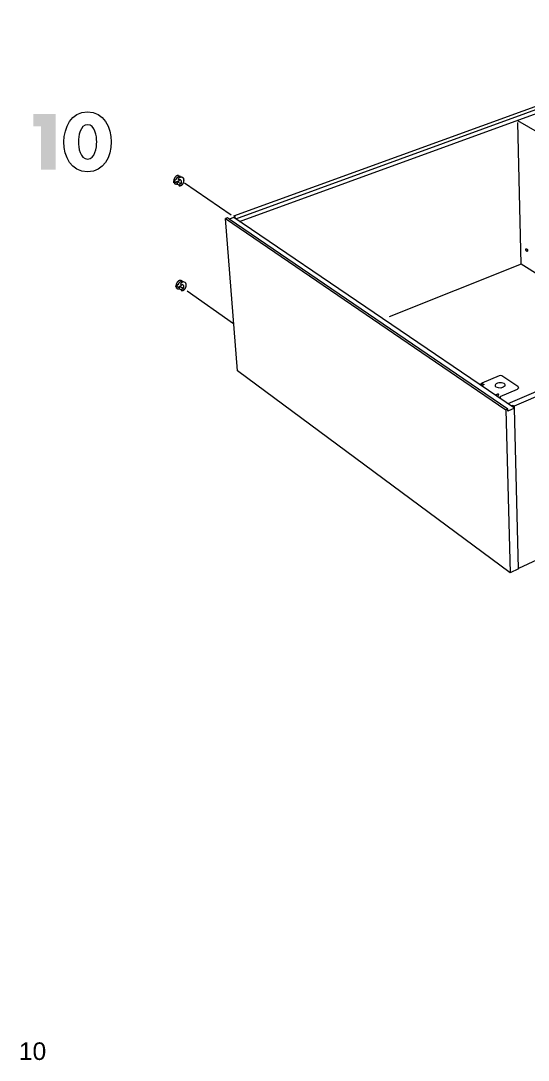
# Model space of a CAD drawing. Header units: metres. Extents: x -6.4 to 35.9, y -8.9 to 6.5.
# Drawn here: x 32.85 to 33.967, y 2.356 to 4.642 of the extents above; entities that cross this region are included whole.
import ezdxf

# ---------------------------------------------------------------- set-up
doc = ezdxf.new("R2010")
doc.units = ezdxf.units.M
doc.header["$MEASUREMENT"] = 0
doc.layers.add('PDF7_Geometry_Num_Penna__7_Num_Penna__7_Num_Penna__7_Num_Penna__7', color=7, linetype='Continuous', lineweight=18)
doc.layers.add('PDF7_Text_Num_Penna__7_Num_Penna__7_Num_Penna__7_Num_Penna__7', color=7, linetype='Continuous', lineweight=18)
doc.styles.add('GENERATED_STYLE_1', font='')
doc.styles.get('GENERATED_STYLE_1').set_extended_font_data('Arial')

msp = doc.modelspace()

# ---------------------------------------------------------------- hatches: boundary and pattern name
at = {"layer": 'PDF7_Geometry_Num_Penna__7_Num_Penna__7_Num_Penna__7_Num_Penna__7', "linetype": 'Continuous', "lineweight": 18}
msp.add_hatch(color=7, dxfattribs=at).paths.add_polyline_path([(32.8946, 4.4098), (32.8946, 4.3144), (32.9264, 4.3144), (32.9264, 4.4367), (32.8771, 4.4367), (32.8771, 4.4098)])

# ---------------------------------------------------------------- linework, layer by layer
at = {"layer": 'PDF7_Geometry_Num_Penna__7_Num_Penna__7_Num_Penna__7_Num_Penna__7', "color": 7, "linetype": 'Continuous', "lineweight": 18, "flags": 128}
for points in [[(33.3187, 4.2127), (34.5013, 4.642), (34.5043, 4.6404)], [(33.3232, 4.2065), (34.5049, 4.6365)], [(33.3314, 4.2007), (34.5145, 4.6311)], [(34.555, 4.0703), (33.9433, 4.4222)], [(33.9508, 4.1065), (33.9433, 4.4185)], [(35.1396, 4.3222), (33.9219, 3.7998)], [(35.1516, 4.3207), (35.1554, 4.3187), (33.9357, 3.7942)], [(33.2063, 4.2969), (33.2044, 4.2978)], [(33.1896, 4.2921), (33.1921, 4.2935)], [(33.1898, 4.2874), (33.1905, 4.287)], [(33.1911, 4.2871), (33.1936, 4.2884)], [(33.1925, 4.2942), (33.1925, 4.2952)], [(33.1936, 4.2881), (33.1937, 4.2831)], [(33.1938, 4.283), (33.1983, 4.2809)], [(33.1948, 4.2887), (33.1958, 4.2892)], [(33.1965, 4.2939), (33.1973, 4.2935)], [(33.1974, 4.2928), (33.1974, 4.292)], [(33.1975, 4.2918), (33.1983, 4.2914)], [(33.1977, 4.2861), (33.1987, 4.2857)], [(33.198, 4.2804), (33.198, 4.2796)], [(33.1981, 4.2795), (33.1984, 4.2793)], [(33.2005, 4.2821), (33.1982, 4.2808)], [(33.1985, 4.2915), (33.1997, 4.2921)], [(33.1989, 4.2911), (33.1987, 4.2915)], [(33.1987, 4.2857), (33.1997, 4.2852)], [(33.2027, 4.2901), (33.2028, 4.2844)], [(33.21, 4.2854), (33.3128, 4.2152)], [(33.3045, 4.2085), (33.3, 4.2069)], [(33.3, 4.2069), (33.9169, 3.7861)], [(33.3264, 3.8721), (33.3, 4.2069)], [(33.3086, 4.2058), (33.3045, 4.2085)], [(33.3186, 4.2094), (33.3086, 4.2058)], [(33.9361, 3.79), (33.3186, 4.2094)], [(33.3187, 4.2127), (33.3218, 4.2107)], [(33.322, 4.2071), (33.3217, 4.2107)], [(33.3221, 4.2071), (33.3218, 4.2107)], [(33.9217, 3.7882), (33.3086, 4.2058)], [(33.9508, 4.1065), (33.6603, 3.9909)], [(34.2308, 3.9313), (33.9508, 4.1065)], [(33.206, 4.0689), (33.2023, 4.0707)], [(33.194, 4.0532), (33.1949, 4.0528)], [(33.1946, 4.0616), (33.1971, 4.0629)], [(33.1949, 4.0568), (33.1956, 4.0565)], [(33.1961, 4.0565), (33.1987, 4.0579)], [(33.1975, 4.0637), (33.1975, 4.0646)], [(33.1986, 4.0576), (33.1987, 4.0525)], [(33.1988, 4.0524), (33.2033, 4.0503)], [(33.1999, 4.0582), (33.2008, 4.0587)], [(33.2015, 4.0634), (33.2024, 4.063)], [(33.2024, 4.0623), (33.2024, 4.0614)], [(33.2025, 4.0612), (33.2033, 4.0608)], [(33.2027, 4.0556), (33.2037, 4.0551)], [(33.203, 4.0499), (33.203, 4.0491)], [(33.2031, 4.0489), (33.2035, 4.0488)], [(33.2055, 4.0515), (33.2032, 4.0503)], [(33.2035, 4.061), (33.2047, 4.0615)], [(33.204, 4.0606), (33.2037, 4.061)], [(33.2077, 4.0595), (33.2078, 4.0539)], [(33.2114, 4.0664), (33.2094, 4.0673)], [(33.2163, 4.0483), (33.3177, 3.9761)], [(33.9267, 3.4282), (33.3264, 3.8721)], [(33.8628, 3.8426), (33.8629, 3.8431), (33.863, 3.8435), (33.8632, 3.844), (33.8635, 3.8444), (33.8638, 3.8448), (33.8642, 3.8451), (33.8646, 3.8452)], [(33.8628, 3.8426), (33.863, 3.8399), (33.863, 3.8398), (33.8629, 3.8397)], [(33.8634, 3.8394), (33.8673, 3.841)], [(33.8636, 3.8394), (33.863, 3.8399)], [(33.9009, 3.8206), (33.9007, 3.8208), (33.9003, 3.8208), (33.9, 3.8209), (33.8996, 3.8209), (33.8992, 3.8208), (33.8989, 3.8207), (33.8939, 3.8186)], [(33.9006, 3.8171), (33.9006, 3.8174), (33.9007, 3.8179), (33.9009, 3.8183), (33.9011, 3.8186)], [(33.9011, 3.8187), (33.9012, 3.8189), (33.9014, 3.8191), (33.9015, 3.8192), (33.9016, 3.8194), (33.9017, 3.8197), (33.9017, 3.8199), (33.9017, 3.82), (33.9016, 3.8201), (33.9015, 3.8202), (33.9014, 3.8203), (33.9009, 3.8206)], [(33.9051, 3.816), (33.943, 3.8321), (33.9435, 3.8324), (33.944, 3.8327), (33.9443, 3.833), (33.9445, 3.8334), (33.9447, 3.8337), (33.9448, 3.8341)], [(33.9438, 3.8374), (33.9442, 3.837), (33.9445, 3.8367), (33.9447, 3.8364), (33.9447, 3.836)], [(33.9447, 3.836), (33.9448, 3.8341)], [(33.9006, 3.8141), (33.9006, 3.8171)], [(33.9051, 3.8135), (33.9051, 3.8129), (33.905, 3.8124), (33.9048, 3.8119), (33.9045, 3.8114)], [(33.9051, 3.816), (33.9051, 3.8135)], [(33.932, 3.7965), (33.9357, 3.7942), (33.9358, 3.7909)], [(33.9321, 3.7936), (33.932, 3.7965)], [(33.9217, 3.7882), (33.9169, 3.7861)], [(33.9169, 3.7861), (33.9267, 3.4282)], [(33.9453, 3.4369), (33.9361, 3.79), (33.9218, 3.7838), (33.9217, 3.7882)], [(33.9455, 3.4381), (34.0073, 3.467)], [(33.9453, 3.4369), (33.9267, 3.4282)]]:
    msp.add_lwpolyline(points, dxfattribs=at)
for points in [[(33.1901, 4.2987, 0.014253), (33.1898, 4.2984, 0.001062), (33.1896, 4.2981)], [(33.191, 4.2996, 0.007054), (33.1907, 4.2993, 0.028569), (33.1904, 4.299)], [(33.1915, 4.3, 0.013159), (33.1918, 4.3003, 0.018291), (33.1921, 4.3005)], [(33.193, 4.2958, -0.033183), (33.1942, 4.2971), (33.1945, 4.2974), (33.1948, 4.2977), (33.1951, 4.298), (33.1954, 4.2982), (33.1958, 4.2985), (33.1961, 4.2987), (33.1964, 4.2989), (33.1967, 4.2991), (33.197, 4.2992), (33.1973, 4.2994), (33.1977, 4.2995), (33.198, 4.2996), (33.1983, 4.2997), (33.1986, 4.2997), (33.1989, 4.2998), (33.1992, 4.2998), (33.1995, 4.2998), (33.1998, 4.2998), (33.2001, 4.2997), (33.2004, 4.2996), (33.2006, 4.2996), (33.2009, 4.2995), (33.2011, 4.2994), (33.2014, 4.2992), (33.2016, 4.2991), (33.2018, 4.2989), (33.2021, 4.2987), (33.2023, 4.2985), (33.2024, 4.2982), (33.2025, 4.2982)], [(33.201, 4.2994), (33.1972, 4.3012, -0.005546), (33.1968, 4.3014)], [(33.1865, 4.2871, -0.008913), (33.1864, 4.2875, -0.031762), (33.1864, 4.288, -0.03452), (33.1863, 4.2885, 0.010346), (33.1863, 4.2889)], [(33.1871, 4.2937, 0.002952), (33.187, 4.2933, 0.006305), (33.1868, 4.2929)], [(33.1872, 4.2854, -0.024771), (33.1871, 4.2856, -0.012286), (33.1869, 4.2859, 0.034321), (33.1868, 4.2862)], [(33.1886, 4.2839, 0.012256), (33.189, 4.2837), (33.1899, 4.2833)], [(33.1901, 4.2873), (33.1897, 4.2871, -0.657477), (33.1887, 4.2877), (33.1887, 4.2905)], [(33.1965, 4.294), (33.1965, 4.294, -0.035211), (33.1976, 4.2955)], [(33.2023, 4.2796, -0.027371), (33.2027, 4.2798, 0.033943), (33.203, 4.28)], [(33.2074, 4.285, -0.004032), (33.2072, 4.2846, 0.026204), (33.207, 4.2843)], [(33.2084, 4.2874, 0.012081), (33.2085, 4.2878, 0.018337), (33.2086, 4.2882, -0.007068), (33.2087, 4.2886)], [(33.2085, 4.2945, -0.004404), (33.2086, 4.2942, 0.00781), (33.2087, 4.2939)], [(33.209, 4.2918, 0.010165), (33.209, 4.2922, 0.021219), (33.209, 4.2925, 0.017772), (33.2089, 4.2929)], [(33.196, 4.069, 0.014683), (33.1957, 4.0688, 0.028569), (33.1954, 4.0685)], [(33.1966, 4.0695, -0.004076), (33.1969, 4.0697, 0.018494), (33.1972, 4.0699)], [(33.1981, 4.0653, -0.031669), (33.1992, 4.0666), (33.1995, 4.0669), (33.1998, 4.0672), (33.2001, 4.0675), (33.2005, 4.0677), (33.2008, 4.0679), (33.2011, 4.0681), (33.2014, 4.0683), (33.2017, 4.0685), (33.202, 4.0687), (33.2024, 4.0688), (33.2027, 4.0689), (33.203, 4.069), (33.2033, 4.0691), (33.2036, 4.0692), (33.2039, 4.0692), (33.2042, 4.0692), (33.2045, 4.0692), (33.2048, 4.0692), (33.2051, 4.0692), (33.2054, 4.0691), (33.2057, 4.069), (33.2059, 4.0689), (33.2062, 4.0688), (33.2064, 4.0687), (33.2066, 4.0685), (33.2069, 4.0683), (33.2071, 4.0681), (33.2073, 4.0679), (33.2075, 4.0677), (33.2075, 4.0676)], [(33.1915, 4.0569, -0.035551), (33.1914, 4.0573, -0.02108), (33.1913, 4.0576, -0.022856), (33.1913, 4.058, 0.010346), (33.1913, 4.0584)], [(33.1918, 4.0623, 0.012081), (33.1917, 4.0619, 0.023119), (33.1916, 4.0615)], [(33.192, 4.0627, -0.006024), (33.1921, 4.0631, 0.005512), (33.1923, 4.0635)], [(33.1951, 4.0567), (33.1947, 4.0565, -0.657477), (33.1938, 4.0572), (33.1937, 4.06)], [(33.1951, 4.0682, 0.007478), (33.1949, 4.0679, 0.007523), (33.1946, 4.0676)], [(33.2015, 4.0635), (33.2015, 4.0635, -0.032283), (33.2027, 4.065)], [(33.2037, 4.0551), (33.2047, 4.0547, 0.089153), (33.2053, 4.0545, 0.052965), (33.2056, 4.0546)], [(33.2074, 4.0491, -0.016415), (33.2077, 4.0493, 0.033943), (33.208, 4.0494)], [(33.2118, 4.0534, 0.009757), (33.212, 4.0537, -0.021743), (33.2122, 4.0541, 0.004032), (33.2124, 4.0545)], [(33.2126, 4.0549, 0.01631), (33.2128, 4.0553, 0.028426), (33.213, 4.0557)], [(33.2134, 4.0569, 0.006508), (33.2135, 4.0573, 0.020871), (33.2136, 4.0577, -0.004638), (33.2137, 4.0581)], [(33.2138, 4.063, 0.023881), (33.2137, 4.0633, -0.00781), (33.2136, 4.0637, 0.004404), (33.2135, 4.064)], [(33.2141, 4.0612, 0.010165), (33.214, 4.0616, 0.022541), (33.214, 4.062, 0.020518), (33.214, 4.0623)], [(33.9438, 3.8374), (33.9087, 3.8609, 0.213416), (33.9025, 3.8612), (33.8646, 3.8452), (33.8682, 3.8428), (33.8686, 3.8425), (33.8688, 3.8424), (33.8689, 3.8422), (33.8689, 3.842), (33.8688, 3.8418), (33.8686, 3.8416), (33.8683, 3.8414), (33.8677, 3.8412), (33.8675, 3.8412), (33.8673, 3.8412), (33.8673, 3.8412), (33.8673, 3.8412)], [(33.9159, 3.8395, -0.367557), (33.896, 3.8364), (33.8954, 3.8369), (33.8949, 3.8373), (33.8945, 3.8378), (33.8942, 3.8383), (33.8939, 3.8389)]]:
    msp.add_lwpolyline(points, format="xyb", dxfattribs=at)
for points in [[(33.1936, 4.2884), (33.1936, 4.2883)], [(33.1974, 4.292), (33.1974, 4.2919)], [(33.9631, 4.1405), (33.9634, 4.1403), (33.9638, 4.14), (33.9641, 4.1396), (33.9643, 4.1391), (33.9646, 4.1387), (33.9648, 4.1381), (33.9649, 4.1376), (33.965, 4.1371), (33.9651, 4.1366), (33.965, 4.1362), (33.9649, 4.1358), (33.9648, 4.1354), (33.9647, 4.1352), (33.9644, 4.135), (33.9642, 4.1349), (33.9639, 4.1349), (33.9635, 4.1349), (33.9632, 4.1351), (33.9629, 4.1353), (33.9626, 4.1356), (33.9622, 4.136), (33.962, 4.1365), (33.9617, 4.137), (33.9615, 4.1375), (33.9614, 4.138), (33.9613, 4.1385), (33.9612, 4.139), (33.9613, 4.1394), (33.9613, 4.1398), (33.9615, 4.1402), (33.9616, 4.1405), (33.9619, 4.1407), (33.9621, 4.1407), (33.9624, 4.1408), (33.9628, 4.1407)], [(33.1986, 4.0578), (33.1986, 4.0577)], [(33.1989, 4.0579), (33.1989, 4.0579)], [(33.2024, 4.0614), (33.2024, 4.0614)], [(33.9011, 3.8186), (33.9011, 3.8187)]]:
    msp.add_lwpolyline(points, close=True, dxfattribs=at)
at = {"layer": 'PDF7_Geometry_Num_Penna__7_Num_Penna__7_Num_Penna__7_Num_Penna__7', "color": 7, "linetype": 'Continuous', "lineweight": 18}
for centre, radius, start, end in [((33.1954, 4.2956), 0.00582, 117.1239, 120.6492), ((33.1957, 4.2952), 0.00636, 111.7153, 114.6818), ((33.1954, 4.2963), 0.00526, 89.5199, 92.6419), ((33.1955, 4.2972), 0.00433, 82.5677, 86.2336), ((33.1961, 4.3), 0.0015, 71.992, 82.1932), ((33.1911, 4.2901), 0.00478, 170.5247, 175.2253), ((33.191, 4.2912), 0.00445, 163.8171, 169.1914), ((33.1924, 4.2925), 0.00542, 153.9083, 158.5927), ((33.1926, 4.2944), 0.00464, 144.6498, 149.9662), ((33.1898, 4.2785), 0.00466, 75.6777, 79.0171), ((33.1961, 4.3629), 0.0801, 266.5347, 266.7323), ((33.1919, 4.2857), 0.00268, 273.1967, 279.4837), ((33.193, 4.2821), 0.000965, 89.3516, 96.101), ((33.2001, 4.2897), 0.00438, 198.1714, 211.3789), ((33.1964, 4.2939), 0.000135, 14.3969, 32.0003), ((33.1963, 4.2922), 0.00283, 281.3203, 291.7313), ((33.1984, 4.2805), 0.000429, 167.0949, 179.4854), ((33.2014, 4.2896), 0.00286, 151.0404, 153.854), ((33.1977, 4.2742), 0.00509, 74.9391, 78.0695), ((33.2003, 4.287), 0.00191, 270.5368, 279.6675), ((33.2071, 4.2501), 0.0297, 101.5847, 102.1927), ((33.1987, 4.2872), 0.00843, 305.4422, 307.9635), ((33.2015, 4.2846), 0.00455, 310.2905, 315.3043), ((33.2113, 4.2776), 0.00737, 138.2129, 141.403), ((33.1894, 4.2947), 0.0204, 325.7089, 326.911), ((33.2157, 4.3102), 0.0162, 236.4395, 237.4191), ((33.1963, 4.291), 0.0126, 333.7463, 335.6983), ((33.1966, 4.2911), 0.0123, 338.522, 340.5334), ((33.2054, 4.2934), 0.00328, 24.311, 29.7143), ((33.1997, 4.2915), 0.00937, 357.2063, 359.5206), ((33.1978, 4.2912), 0.0112, 355.07, 357.0935), ((33.2004, 4.0658), 0.00513, 116.2604, 120.0968), ((33.2003, 4.066), 0.00493, 105.6477, 109.4034), ((33.2004, 4.0658), 0.00526, 89.5199, 92.6419), ((33.201, 4.0697), 0.00127, 73.7974, 86.9276), ((33.1961, 4.0595), 0.00476, 170.6377, 175.4936), ((33.1975, 4.062), 0.00542, 153.9083, 158.5927), ((33.187, 4.0505), 0.00674, 34.1486, 36.6855), ((33.1976, 4.0639), 0.00464, 144.6498, 149.9662), ((33.1967, 4.0567), 0.00432, 278.9851, 282.7859), ((33.1981, 4.0516), 0.000965, 89.3516, 96.101), ((33.1985, 4.0521), 0.0004, 67.6199, 82.893), ((33.2053, 4.0592), 0.00451, 198.3642, 211.1861), ((33.2006, 4.063), 0.0043, 294.626, 302.3383), ((33.2019, 4.0614), 0.00226, 321.9325, 331.1609), ((33.2064, 4.0591), 0.00286, 151.0404, 153.854), ((33.205, 4.0539), 0.00538, 288.9855, 292.559), ((33.2172, 4.0386), 0.0142, 125.954, 127.4517), ((33.2213, 4.043), 0.0138, 139.428, 141.1522), ((33.2207, 4.0797), 0.0162, 236.4395, 237.4191), ((33.2111, 4.0645), 0.0017, 42.6546, 52.052), ((33.2066, 4.0587), 0.00706, 337.7708, 341.2846), ((33.2094, 4.0624), 0.00439, 24.9934, 29.0319), ((33.2037, 4.0606), 0.0104, 354.9901, 357.1734), ((33.2044, 4.0609), 0.00966, 357.2407, 359.4862)]:
    msp.add_arc(centre, radius, start, end, dxfattribs=at)
msp.add_ellipse((33.9049, 3.8401), major_axis=(0.0112, 0.0003), ratio=0.531491, start_param=6.1227, end_param=9.580788, dxfattribs=at)
for points in [[(32.9449, 4.3755), (32.9449, 4.4073), (32.9604, 4.4415), (32.9968, 4.4415)], [(32.9968, 4.4415), (33.0331, 4.4415), (33.0487, 4.4073), (33.0487, 4.3755)], [(32.9968, 4.4135), (32.9804, 4.4135), (32.9765, 4.3875), (32.9765, 4.3757)], [(33.017, 4.3757), (33.017, 4.3875), (33.0132, 4.4135), (32.9968, 4.4135)], [(32.9968, 4.3095), (32.9603, 4.3095), (32.9449, 4.3437), (32.9449, 4.3755)], [(32.9765, 4.3757), (32.9765, 4.3639), (32.9804, 4.3376), (32.9968, 4.3376)], [(32.9968, 4.3376), (33.0132, 4.3376), (33.017, 4.3639), (33.017, 4.3757)], [(33.0487, 4.3755), (33.0487, 4.3437), (33.0333, 4.3095), (32.9968, 4.3095)], [(33.1893, 4.2978), (33.1895, 4.2978), (33.1889, 4.2975), (33.1891, 4.2975)], [(33.1896, 4.2981), (33.1897, 4.2981), (33.1892, 4.2978), (33.1893, 4.2978)], [(33.1904, 4.299), (33.1905, 4.299), (33.19, 4.2987), (33.1901, 4.2987)], [(33.1912, 4.2998), (33.1914, 4.2998), (33.1908, 4.2996), (33.191, 4.2996)], [(33.1915, 4.3), (33.1917, 4.3), (33.1911, 4.2998), (33.1912, 4.2998)], [(33.1924, 4.3006), (33.1926, 4.3006), (33.192, 4.3005), (33.1921, 4.3005)], [(33.1931, 4.301), (33.1932, 4.301), (33.1927, 4.3008), (33.1928, 4.3008)], [(33.1937, 4.3012), (33.1938, 4.3012), (33.1933, 4.3011), (33.1934, 4.3011)], [(33.194, 4.3013), (33.1941, 4.3013), (33.1936, 4.3012), (33.1937, 4.3012)], [(33.1943, 4.3014), (33.1944, 4.3014), (33.1939, 4.3013), (33.194, 4.3013)], [(33.1946, 4.3015), (33.1947, 4.3015), (33.1942, 4.3014), (33.1943, 4.3014)], [(33.1949, 4.3015), (33.195, 4.3015), (33.1945, 4.3015), (33.1946, 4.3015)], [(33.1952, 4.3016), (33.1953, 4.3016), (33.1948, 4.3015), (33.1949, 4.3015)], [(33.1958, 4.3016), (33.1959, 4.3016), (33.1954, 4.3016), (33.1955, 4.3016)], [(33.1963, 4.3015), (33.1964, 4.3015), (33.1959, 4.3015), (33.196, 4.3015)], [(33.1968, 4.3014), (33.1969, 4.3014), (33.1965, 4.3014), (33.1966, 4.3014)], [(33.1972, 4.3012), (33.1973, 4.3012), (33.197, 4.3013), (33.1971, 4.3013)], [(33.2044, 4.2978), (33.2021, 4.2986), (33.199, 4.2976), (33.1976, 4.2955)], [(33.1863, 4.2901), (33.1864, 4.2901), (33.1861, 4.2897), (33.1863, 4.2897)], [(33.1863, 4.2897), (33.1864, 4.2897), (33.1861, 4.2893), (33.1863, 4.2893)], [(33.1864, 4.2913), (33.1866, 4.2913), (33.1862, 4.2909), (33.1864, 4.2909)], [(33.1863, 4.2905), (33.1865, 4.2905), (33.1862, 4.2901), (33.1863, 4.2901)], [(33.1863, 4.2893), (33.1864, 4.2893), (33.1862, 4.2889), (33.1863, 4.2889)], [(33.1865, 4.2917), (33.1866, 4.2917), (33.1863, 4.2913), (33.1864, 4.2913)], [(33.1866, 4.2921), (33.1867, 4.2921), (33.1864, 4.2917), (33.1865, 4.2917)], [(33.1865, 4.2871), (33.1866, 4.2871), (33.1865, 4.2868), (33.1866, 4.2868)], [(33.1868, 4.2929), (33.187, 4.2929), (33.1866, 4.2925), (33.1867, 4.2925)], [(33.1866, 4.2868), (33.1867, 4.2868), (33.1866, 4.2865), (33.1867, 4.2865)], [(33.1867, 4.2865), (33.1868, 4.2865), (33.1867, 4.2862), (33.1868, 4.2862)], [(33.1872, 4.2941), (33.1874, 4.2941), (33.1869, 4.2937), (33.1871, 4.2937)], [(33.1874, 4.2945), (33.1875, 4.2945), (33.1871, 4.2941), (33.1872, 4.2941)], [(33.1872, 4.2854), (33.1874, 4.2854), (33.1873, 4.2851), (33.1874, 4.2851)], [(33.1878, 4.2953), (33.1879, 4.2953), (33.1874, 4.2949), (33.1876, 4.2949)], [(33.1874, 4.2851), (33.1875, 4.2851), (33.1875, 4.2849), (33.1876, 4.2849)], [(33.1879, 4.2956), (33.1881, 4.2956), (33.1876, 4.2953), (33.1878, 4.2953)], [(33.1876, 4.2849), (33.1877, 4.2849), (33.1877, 4.2846), (33.1878, 4.2846)], [(33.1882, 4.296), (33.1883, 4.296), (33.1878, 4.2956), (33.1879, 4.2956)], [(33.1878, 4.2846), (33.1879, 4.2846), (33.1879, 4.2845), (33.188, 4.2845)], [(33.1884, 4.2964), (33.1885, 4.2964), (33.188, 4.296), (33.1882, 4.296)], [(33.188, 4.2845), (33.1881, 4.2845), (33.1881, 4.2843), (33.1882, 4.2843)], [(33.1886, 4.2968), (33.1887, 4.2968), (33.1882, 4.2964), (33.1884, 4.2964)], [(33.1882, 4.2843), (33.1883, 4.2843), (33.1883, 4.2841), (33.1884, 4.2841)], [(33.1884, 4.2841), (33.1885, 4.2841), (33.1885, 4.2839), (33.1886, 4.2839)], [(33.1896, 4.2921), (33.189, 4.2918), (33.1886, 4.2911), (33.1887, 4.2905)], [(33.1891, 4.2975), (33.1892, 4.2975), (33.1887, 4.2971), (33.1888, 4.2971)], [(33.1889, 4.2838), (33.1889, 4.2838), (33.189, 4.2837), (33.189, 4.2837)], [(33.1895, 4.2835), (33.1897, 4.2835), (33.1901, 4.2831), (33.1904, 4.2831)], [(33.1904, 4.2831), (33.1904, 4.2831), (33.1904, 4.2831), (33.1904, 4.2831)], [(33.1904, 4.2831), (33.1905, 4.2831), (33.1906, 4.283), (33.1907, 4.283)], [(33.1905, 4.287), (33.1907, 4.287), (33.1909, 4.2871), (33.1911, 4.2871)], [(33.1909, 4.283), (33.191, 4.283), (33.1911, 4.283), (33.1912, 4.283)], [(33.1915, 4.2829), (33.1916, 4.2829), (33.1917, 4.283), (33.1918, 4.283)], [(33.1918, 4.283), (33.1919, 4.283), (33.192, 4.283), (33.1921, 4.283)], [(33.1921, 4.2935), (33.1924, 4.2935), (33.1922, 4.2942), (33.1925, 4.2942)], [(33.1924, 4.283), (33.1925, 4.283), (33.1926, 4.2831), (33.1926, 4.2831)], [(33.1926, 4.2831), (33.1927, 4.2831), (33.1927, 4.2831), (33.1927, 4.2831)], [(33.1927, 4.2831), (33.1928, 4.2831), (33.1927, 4.2832), (33.1928, 4.2832)], [(33.1927, 4.2831), (33.1927, 4.2831), (33.1927, 4.2831), (33.1928, 4.2831)], [(33.1928, 4.2831), (33.1928, 4.2831), (33.1928, 4.2831), (33.1928, 4.2831)], [(33.1928, 4.2831), (33.1929, 4.2831), (33.1929, 4.2831), (33.1929, 4.2831)], [(33.193, 4.2831), (33.1931, 4.2831), (33.1931, 4.2831), (33.1932, 4.2831)], [(33.1931, 4.2955), (33.1931, 4.2955), (33.1931, 4.2956), (33.1931, 4.2956)], [(33.1932, 4.2831), (33.1932, 4.2831), (33.1932, 4.2831), (33.1933, 4.2831)], [(33.1933, 4.2831), (33.1933, 4.2831), (33.1934, 4.2831), (33.1934, 4.2831)], [(33.1934, 4.2831), (33.1934, 4.2831), (33.1935, 4.2831), (33.1935, 4.2831)], [(33.1935, 4.2831), (33.1936, 4.2831), (33.1936, 4.283), (33.1936, 4.283)], [(33.1936, 4.2884), (33.1937, 4.2884), (33.1937, 4.2884), (33.1937, 4.2884)], [(33.1936, 4.283), (33.1936, 4.283), (33.1937, 4.283), (33.1937, 4.283)], [(33.1937, 4.2884), (33.1937, 4.2884), (33.1937, 4.2885), (33.1938, 4.2885)], [(33.1937, 4.2831), (33.1937, 4.2831), (33.1937, 4.283), (33.1938, 4.283)], [(33.1937, 4.283), (33.1937, 4.283), (33.1938, 4.283), (33.1938, 4.283)], [(33.1938, 4.2885), (33.1938, 4.2885), (33.1938, 4.2885), (33.1938, 4.2885)], [(33.1939, 4.2885), (33.1939, 4.2885), (33.1939, 4.2885), (33.1939, 4.2885)], [(33.1939, 4.2885), (33.1939, 4.2885), (33.1939, 4.2885), (33.1939, 4.2885)], [(33.196, 4.2883), (33.1963, 4.2883), (33.1955, 4.2893), (33.1958, 4.2893)], [(33.1958, 4.2893), (33.1958, 4.2893), (33.1959, 4.2893), (33.1959, 4.2893)], [(33.1959, 4.2893), (33.1959, 4.2893), (33.1959, 4.2893), (33.196, 4.2893)], [(33.196, 4.2893), (33.1961, 4.2893), (33.1961, 4.2894), (33.1961, 4.2894)], [(33.196, 4.2893), (33.196, 4.2893), (33.196, 4.2893), (33.196, 4.2893)], [(33.197, 4.2866), (33.1973, 4.2866), (33.196, 4.2874), (33.1964, 4.2874)], [(33.1961, 4.2894), (33.1962, 4.2894), (33.1962, 4.2894), (33.1962, 4.2894)], [(33.1962, 4.2894), (33.1963, 4.2894), (33.1964, 4.2894), (33.1965, 4.2894)], [(33.1965, 4.2941), (33.1965, 4.2941), (33.1965, 4.2942), (33.1965, 4.2942)], [(33.1965, 4.294), (33.1965, 4.294), (33.1965, 4.2941), (33.1965, 4.2941)], [(33.1965, 4.2941), (33.1965, 4.2941), (33.1965, 4.2941), (33.1965, 4.2941)], [(33.1965, 4.2939), (33.1965, 4.2939), (33.1965, 4.294), (33.1965, 4.294)], [(33.1965, 4.2939), (33.1965, 4.2939), (33.1965, 4.2939), (33.1965, 4.2939)], [(33.1965, 4.2894), (33.1966, 4.2894), (33.1966, 4.2894), (33.1967, 4.2894)], [(33.1967, 4.2894), (33.1968, 4.2894), (33.1968, 4.2895), (33.1969, 4.2895)], [(33.1977, 4.2861), (33.198, 4.2861), (33.1967, 4.2866), (33.197, 4.2866)], [(33.1973, 4.2935), (33.1973, 4.2935), (33.1973, 4.2935), (33.1973, 4.2935)], [(33.1973, 4.2935), (33.1974, 4.2935), (33.1973, 4.2934), (33.1973, 4.2934)], [(33.1973, 4.2934), (33.1974, 4.2934), (33.1973, 4.2934), (33.1973, 4.2934)], [(33.1973, 4.2934), (33.1974, 4.2934), (33.1973, 4.2933), (33.1973, 4.2933)], [(33.1973, 4.2933), (33.1973, 4.2933), (33.1973, 4.2932), (33.1973, 4.2932)], [(33.1973, 4.2932), (33.1973, 4.2932), (33.1973, 4.2932), (33.1973, 4.2932)], [(33.1973, 4.2932), (33.1973, 4.2932), (33.1973, 4.2932), (33.1973, 4.2932)], [(33.1973, 4.2932), (33.1973, 4.2932), (33.1973, 4.2931), (33.1973, 4.2931)], [(33.1973, 4.2931), (33.1973, 4.2931), (33.1973, 4.2931), (33.1973, 4.2931)], [(33.1973, 4.293), (33.1974, 4.293), (33.1973, 4.293), (33.1974, 4.293)], [(33.1974, 4.293), (33.1974, 4.293), (33.1973, 4.2929), (33.1974, 4.2929)], [(33.1974, 4.2929), (33.1974, 4.2929), (33.1974, 4.2928), (33.1974, 4.2928)], [(33.1974, 4.2919), (33.1974, 4.2919), (33.1974, 4.2919), (33.1974, 4.2919)], [(33.1974, 4.2919), (33.1974, 4.2919), (33.1974, 4.2918), (33.1974, 4.2918)], [(33.1974, 4.2918), (33.1975, 4.2918), (33.1975, 4.2918), (33.1975, 4.2918)], [(33.1974, 4.2896), (33.1976, 4.2896), (33.1977, 4.2899), (33.1979, 4.2899)], [(33.1975, 4.2918), (33.1975, 4.2918), (33.1975, 4.2917), (33.1975, 4.2917)], [(33.1979, 4.2899), (33.1981, 4.2899), (33.1982, 4.2903), (33.1984, 4.2903)], [(33.198, 4.2806), (33.198, 4.2806), (33.1979, 4.2806), (33.198, 4.2806)], [(33.198, 4.2805), (33.198, 4.2805), (33.1979, 4.2804), (33.198, 4.2804)], [(33.1981, 4.2808), (33.1981, 4.2808), (33.198, 4.2807), (33.198, 4.2807)], [(33.198, 4.2807), (33.1981, 4.2807), (33.198, 4.2806), (33.198, 4.2806)], [(33.198, 4.2796), (33.198, 4.2796), (33.198, 4.2795), (33.1981, 4.2795)], [(33.198, 4.2796), (33.198, 4.2796), (33.198, 4.2796), (33.198, 4.2796)], [(33.198, 4.2796), (33.1981, 4.2796), (33.1981, 4.2795), (33.1981, 4.2795)], [(33.1982, 4.2808), (33.1982, 4.2808), (33.1981, 4.2808), (33.1981, 4.2808)], [(33.1984, 4.2903), (33.1985, 4.2903), (33.1985, 4.2906), (33.1986, 4.2906)], [(33.1985, 4.2793), (33.1985, 4.2793), (33.1985, 4.2793), (33.1985, 4.2793)], [(33.1985, 4.2793), (33.1986, 4.2793), (33.1987, 4.2792), (33.1988, 4.2792)], [(33.1986, 4.2906), (33.1988, 4.2906), (33.1987, 4.2909), (33.1988, 4.2909)], [(33.1989, 4.291), (33.1989, 4.291), (33.1989, 4.2911), (33.1989, 4.2911)], [(33.199, 4.2791), (33.1991, 4.2791), (33.1992, 4.2791), (33.1993, 4.2791)], [(33.1993, 4.2791), (33.1994, 4.2791), (33.1995, 4.2791), (33.1996, 4.2791)], [(33.1996, 4.2791), (33.1997, 4.2791), (33.1998, 4.279), (33.1999, 4.279)], [(33.2025, 4.291), (33.2021, 4.2923), (33.2009, 4.2928), (33.1997, 4.2921)], [(33.1997, 4.2852), (33.1999, 4.2852), (33.2001, 4.2851), (33.2003, 4.2851)], [(33.1999, 4.279), (33.2, 4.279), (33.2001, 4.2791), (33.2002, 4.2791)], [(33.2002, 4.2791), (33.2003, 4.2791), (33.2004, 4.2791), (33.2005, 4.2791)], [(33.2008, 4.282), (33.2009, 4.282), (33.2004, 4.2821), (33.2005, 4.2821)], [(33.2005, 4.2821), (33.2006, 4.2821), (33.2005, 4.2821), (33.2005, 4.2821)], [(33.2005, 4.2821), (33.2005, 4.2821), (33.2005, 4.2821), (33.2005, 4.2821)], [(33.2005, 4.2791), (33.2006, 4.2791), (33.2007, 4.2791), (33.2008, 4.2791)], [(33.2006, 4.2851), (33.2007, 4.2851), (33.2008, 4.2852), (33.2009, 4.2852)], [(33.2011, 4.2853), (33.2011, 4.2853), (33.2009, 4.2853), (33.201, 4.2853)], [(33.2009, 4.2852), (33.2009, 4.2852), (33.201, 4.2853), (33.201, 4.2853)], [(33.2011, 4.2853), (33.2011, 4.2853), (33.201, 4.2853), (33.2011, 4.2853)], [(33.201, 4.2853), (33.201, 4.2853), (33.201, 4.2853), (33.2011, 4.2853)], [(33.2012, 4.2854), (33.2012, 4.2854), (33.2011, 4.2853), (33.2011, 4.2853)], [(33.2011, 4.2792), (33.2012, 4.2792), (33.2013, 4.2793), (33.2014, 4.2793)], [(33.2014, 4.2793), (33.2015, 4.2793), (33.2016, 4.2794), (33.2017, 4.2794)], [(33.202, 4.2833), (33.2022, 4.2833), (33.2015, 4.2827), (33.2017, 4.2827)], [(33.2017, 4.2794), (33.2018, 4.2794), (33.2019, 4.2795), (33.202, 4.2795)], [(33.202, 4.2795), (33.2021, 4.2795), (33.2022, 4.2796), (33.2023, 4.2796)], [(33.2022, 4.2834), (33.2024, 4.2834), (33.2024, 4.2839), (33.2027, 4.2839)], [(33.2027, 4.2901), (33.203, 4.2901), (33.2023, 4.2911), (33.2025, 4.2911)], [(33.2026, 4.2798), (33.2027, 4.2798), (33.2027, 4.2798), (33.2027, 4.2798)], [(33.2027, 4.2839), (33.2029, 4.2839), (33.2027, 4.2844), (33.2028, 4.2844)], [(33.2027, 4.2798), (33.2027, 4.2798), (33.2027, 4.2798), (33.2027, 4.2798)], [(33.203, 4.28), (33.2031, 4.28), (33.2032, 4.2802), (33.2033, 4.2802)], [(33.2033, 4.2802), (33.2034, 4.2802), (33.2035, 4.2804), (33.2036, 4.2804)], [(33.2039, 4.2806), (33.204, 4.2806), (33.2041, 4.2808), (33.2042, 4.2808)], [(33.2042, 4.2808), (33.2043, 4.2808), (33.2043, 4.2811), (33.2045, 4.2811)], [(33.2048, 4.2814), (33.2049, 4.2814), (33.2049, 4.2816), (33.205, 4.2816)], [(33.205, 4.2816), (33.2052, 4.2816), (33.2052, 4.2819), (33.2053, 4.2819)], [(33.2053, 4.2819), (33.2054, 4.2819), (33.2054, 4.2822), (33.2056, 4.2822)], [(33.2058, 4.2825), (33.206, 4.2825), (33.2059, 4.2829), (33.2061, 4.2829)], [(33.2061, 4.2829), (33.2062, 4.2829), (33.2062, 4.2832), (33.2063, 4.2832)], [(33.2065, 4.2968), (33.2065, 4.2968), (33.2063, 4.2969), (33.2063, 4.2969)], [(33.2063, 4.2969), (33.2064, 4.2969), (33.2063, 4.2969), (33.2063, 4.2969)], [(33.2067, 4.2967), (33.2068, 4.2967), (33.2064, 4.2968), (33.2065, 4.2968)], [(33.2066, 4.2836), (33.2067, 4.2836), (33.2066, 4.2839), (33.2068, 4.2839)], [(33.2071, 4.2964), (33.2072, 4.2964), (33.2068, 4.2966), (33.2069, 4.2966)], [(33.2068, 4.2839), (33.2069, 4.2839), (33.2069, 4.2843), (33.207, 4.2843)], [(33.2073, 4.2962), (33.2074, 4.2962), (33.2071, 4.2964), (33.2071, 4.2964)], [(33.2076, 4.296), (33.2077, 4.296), (33.2073, 4.2962), (33.2073, 4.2962)], [(33.2074, 4.285), (33.2076, 4.285), (33.2075, 4.2854), (33.2076, 4.2854)], [(33.2077, 4.2958), (33.2078, 4.2958), (33.2075, 4.296), (33.2076, 4.296)], [(33.2079, 4.2956), (33.208, 4.2956), (33.2076, 4.2958), (33.2077, 4.2958)], [(33.2081, 4.2953), (33.2082, 4.2953), (33.2078, 4.2956), (33.2079, 4.2956)], [(33.2078, 4.2858), (33.2079, 4.2858), (33.2078, 4.2862), (33.2079, 4.2862)], [(33.2079, 4.2862), (33.2081, 4.2862), (33.208, 4.2866), (33.2081, 4.2866)], [(33.2082, 4.2951), (33.2083, 4.2951), (33.208, 4.2953), (33.2081, 4.2953)], [(33.2083, 4.287), (33.2084, 4.287), (33.2082, 4.2874), (33.2084, 4.2874)], [(33.2085, 4.2945), (33.2086, 4.2945), (33.2083, 4.2948), (33.2084, 4.2948)], [(33.2088, 4.2935), (33.2089, 4.2935), (33.2086, 4.2939), (33.2087, 4.2939)], [(33.2089, 4.2932), (33.209, 4.2932), (33.2087, 4.2935), (33.2088, 4.2935)], [(33.2088, 4.289), (33.209, 4.289), (33.2087, 4.2894), (33.2089, 4.2894)], [(33.2087, 4.2886), (33.2089, 4.2886), (33.2087, 4.289), (33.2088, 4.289)], [(33.2089, 4.2929), (33.209, 4.2929), (33.2088, 4.2932), (33.2089, 4.2932)], [(33.2089, 4.2894), (33.209, 4.2894), (33.2088, 4.2898), (33.2089, 4.2898)], [(33.209, 4.2914), (33.2092, 4.2914), (33.2089, 4.2918), (33.209, 4.2918)], [(33.209, 4.2906), (33.2092, 4.2906), (33.2089, 4.291), (33.209, 4.291)], [(33.2089, 4.2898), (33.2091, 4.2898), (33.2089, 4.2902), (33.209, 4.2902)], [(33.1963, 4.0693), (33.1964, 4.0693), (33.1958, 4.069), (33.196, 4.069)], [(33.1966, 4.0695), (33.1967, 4.0695), (33.1961, 4.0693), (33.1963, 4.0693)], [(33.1975, 4.0701), (33.1976, 4.0701), (33.197, 4.0699), (33.1972, 4.0699)], [(33.1978, 4.0703), (33.1979, 4.0703), (33.1974, 4.0701), (33.1975, 4.0701)], [(33.1984, 4.0706), (33.1985, 4.0706), (33.198, 4.0704), (33.1981, 4.0704)], [(33.1987, 4.0707), (33.1988, 4.0707), (33.1983, 4.0706), (33.1984, 4.0706)], [(33.1993, 4.0709), (33.1994, 4.0709), (33.1989, 4.0708), (33.199, 4.0708)], [(33.1996, 4.0709), (33.1997, 4.0709), (33.1992, 4.0709), (33.1993, 4.0709)], [(33.1999, 4.071), (33.2, 4.071), (33.1995, 4.0709), (33.1996, 4.0709)], [(33.2002, 4.071), (33.2003, 4.071), (33.1998, 4.071), (33.1999, 4.071)], [(33.2008, 4.071), (33.2009, 4.071), (33.2004, 4.071), (33.2005, 4.071)], [(33.2011, 4.071), (33.2011, 4.071), (33.2007, 4.071), (33.2008, 4.071)], [(33.2016, 4.0709), (33.2017, 4.0709), (33.2013, 4.0709), (33.2013, 4.0709)], [(33.2019, 4.0708), (33.202, 4.0708), (33.2015, 4.0709), (33.2016, 4.0709)], [(33.2021, 4.0707), (33.2022, 4.0707), (33.2018, 4.0708), (33.2019, 4.0708)], [(33.2023, 4.0706), (33.2023, 4.0706), (33.2021, 4.0707), (33.2021, 4.0707)], [(33.1914, 4.0599), (33.1915, 4.0599), (33.1912, 4.0595), (33.1913, 4.0595)], [(33.1913, 4.0595), (33.1914, 4.0595), (33.1912, 4.0591), (33.1913, 4.0591)], [(33.1913, 4.0591), (33.1914, 4.0591), (33.1912, 4.0587), (33.1913, 4.0587)], [(33.1913, 4.0587), (33.1914, 4.0587), (33.1912, 4.0584), (33.1913, 4.0584)], [(33.1915, 4.0611), (33.1917, 4.0611), (33.1913, 4.0607), (33.1915, 4.0607)], [(33.1915, 4.0607), (33.1916, 4.0607), (33.1913, 4.0603), (33.1914, 4.0603)], [(33.1916, 4.0615), (33.1918, 4.0615), (33.1914, 4.0611), (33.1915, 4.0611)], [(33.1915, 4.0569), (33.1916, 4.0569), (33.1914, 4.0566), (33.1915, 4.0566)], [(33.1915, 4.0566), (33.1916, 4.0566), (33.1915, 4.0563), (33.1916, 4.0563)], [(33.1916, 4.0563), (33.1917, 4.0563), (33.1916, 4.056), (33.1917, 4.056)], [(33.192, 4.0627), (33.1921, 4.0627), (33.1917, 4.0623), (33.1918, 4.0623)], [(33.1917, 4.056), (33.1918, 4.056), (33.1917, 4.0556), (33.1918, 4.0556)], [(33.1918, 4.0556), (33.1919, 4.0556), (33.1919, 4.0554), (33.192, 4.0554)], [(33.192, 4.0554), (33.1921, 4.0554), (33.192, 4.0551), (33.1921, 4.0551)], [(33.1924, 4.0639), (33.1926, 4.0639), (33.1921, 4.0635), (33.1923, 4.0635)], [(33.1921, 4.0551), (33.1922, 4.0551), (33.1922, 4.0548), (33.1923, 4.0548)], [(33.1923, 4.0548), (33.1924, 4.0548), (33.1923, 4.0546), (33.1924, 4.0546)], [(33.1928, 4.0647), (33.1929, 4.0647), (33.1925, 4.0643), (33.1926, 4.0643)], [(33.193, 4.0651), (33.1931, 4.0651), (33.1926, 4.0647), (33.1928, 4.0647)], [(33.1926, 4.0543), (33.1927, 4.0543), (33.1927, 4.0541), (33.1928, 4.0541)], [(33.1932, 4.0655), (33.1933, 4.0655), (33.1928, 4.0651), (33.193, 4.0651)], [(33.1928, 4.0541), (33.1929, 4.0541), (33.1929, 4.0539), (33.193, 4.0539)], [(33.1934, 4.0659), (33.1935, 4.0659), (33.193, 4.0655), (33.1932, 4.0655)], [(33.193, 4.0539), (33.1931, 4.0539), (33.1931, 4.0537), (33.1932, 4.0537)], [(33.1936, 4.0662), (33.1938, 4.0662), (33.1932, 4.0659), (33.1934, 4.0659)], [(33.1932, 4.0537), (33.1933, 4.0537), (33.1933, 4.0536), (33.1934, 4.0536)], [(33.1934, 4.0536), (33.1935, 4.0536), (33.1936, 4.0534), (33.1936, 4.0534)], [(33.1936, 4.0534), (33.1937, 4.0534), (33.1938, 4.0533), (33.1939, 4.0533)], [(33.1941, 4.0669), (33.1942, 4.0669), (33.1937, 4.0666), (33.1938, 4.0666)], [(33.1946, 4.0616), (33.1941, 4.0613), (33.1937, 4.0606), (33.1937, 4.06)], [(33.1939, 4.0533), (33.1939, 4.0533), (33.194, 4.0532), (33.194, 4.0532)], [(33.1943, 4.0672), (33.1945, 4.0672), (33.194, 4.0669), (33.1941, 4.0669)], [(33.1946, 4.0676), (33.1947, 4.0676), (33.1942, 4.0672), (33.1943, 4.0672)], [(33.1945, 4.053), (33.1948, 4.053), (33.1951, 4.0526), (33.1954, 4.0526)], [(33.1954, 4.0685), (33.1955, 4.0685), (33.195, 4.0682), (33.1951, 4.0682)], [(33.1954, 4.0526), (33.1954, 4.0526), (33.1954, 4.0526), (33.1954, 4.0526)], [(33.1954, 4.0526), (33.1955, 4.0526), (33.1956, 4.0525), (33.1957, 4.0525)], [(33.1956, 4.0565), (33.1957, 4.0565), (33.196, 4.0565), (33.1961, 4.0565)], [(33.1957, 4.0525), (33.1958, 4.0525), (33.1959, 4.0525), (33.196, 4.0525)], [(33.196, 4.0525), (33.1961, 4.0525), (33.1961, 4.0524), (33.1962, 4.0524)], [(33.1962, 4.0524), (33.1963, 4.0524), (33.1964, 4.0524), (33.1965, 4.0524)], [(33.1965, 4.0524), (33.1966, 4.0524), (33.1967, 4.0524), (33.1968, 4.0524)], [(33.1968, 4.0524), (33.1969, 4.0524), (33.197, 4.0524), (33.1971, 4.0524)], [(33.1971, 4.0629), (33.1974, 4.0629), (33.1973, 4.0637), (33.1975, 4.0637)], [(33.1971, 4.0524), (33.1972, 4.0524), (33.1973, 4.0525), (33.1974, 4.0525)], [(33.1977, 4.0525), (33.1978, 4.0525), (33.1978, 4.0527), (33.1978, 4.0527)], [(33.1977, 4.0525), (33.1977, 4.0525), (33.1978, 4.0526), (33.1978, 4.0526)], [(33.1977, 4.0525), (33.1977, 4.0525), (33.1977, 4.0525), (33.1977, 4.0525)], [(33.1978, 4.0526), (33.1978, 4.0526), (33.1978, 4.0526), (33.1979, 4.0526)], [(33.1979, 4.0526), (33.1979, 4.0526), (33.1979, 4.0526), (33.198, 4.0526)], [(33.1981, 4.065), (33.1982, 4.065), (33.1982, 4.065), (33.1982, 4.065)], [(33.1981, 4.0526), (33.1981, 4.0526), (33.1982, 4.0526), (33.1982, 4.0526)], [(33.1982, 4.0526), (33.1982, 4.0526), (33.1983, 4.0526), (33.1983, 4.0526)], [(33.1983, 4.0526), (33.1983, 4.0526), (33.1984, 4.0526), (33.1984, 4.0526)], [(33.1984, 4.0526), (33.1985, 4.0526), (33.1985, 4.0525), (33.1985, 4.0525)], [(33.1986, 4.0525), (33.1987, 4.0525), (33.1987, 4.0525), (33.1987, 4.0525)], [(33.1987, 4.0579), (33.1987, 4.0579), (33.1987, 4.0579), (33.1987, 4.0579)], [(33.1987, 4.0579), (33.1987, 4.0579), (33.1988, 4.0579), (33.1988, 4.0579)], [(33.1987, 4.0525), (33.1987, 4.0525), (33.1988, 4.0524), (33.1988, 4.0524)], [(33.1987, 4.0525), (33.1988, 4.0525), (33.1987, 4.0524), (33.1988, 4.0524)], [(33.1988, 4.0579), (33.1988, 4.0579), (33.1988, 4.0579), (33.1988, 4.0579)], [(33.1988, 4.0579), (33.1989, 4.0579), (33.1989, 4.0579), (33.1989, 4.0579)], [(33.1989, 4.0579), (33.1989, 4.0579), (33.1989, 4.0579), (33.199, 4.0579)], [(33.201, 4.0578), (33.2013, 4.0578), (33.2005, 4.0587), (33.2008, 4.0587)], [(33.2008, 4.0587), (33.2009, 4.0587), (33.2009, 4.0587), (33.2009, 4.0587)], [(33.2009, 4.0587), (33.2009, 4.0587), (33.2009, 4.0588), (33.201, 4.0588)], [(33.201, 4.0588), (33.201, 4.0588), (33.201, 4.0588), (33.201, 4.0588)], [(33.201, 4.0588), (33.2011, 4.0588), (33.2011, 4.0588), (33.2011, 4.0588)], [(33.2011, 4.0588), (33.2012, 4.0588), (33.2012, 4.0588), (33.2013, 4.0588)], [(33.202, 4.0561), (33.2023, 4.0561), (33.2011, 4.0569), (33.2014, 4.0569)], [(33.2013, 4.0588), (33.2013, 4.0588), (33.2014, 4.0589), (33.2015, 4.0589)], [(33.2015, 4.0635), (33.2015, 4.0635), (33.2015, 4.0636), (33.2015, 4.0636)], [(33.2015, 4.0636), (33.2016, 4.0636), (33.2015, 4.0636), (33.2016, 4.0636)], [(33.2015, 4.0634), (33.2015, 4.0634), (33.2015, 4.0635), (33.2015, 4.0635)], [(33.2015, 4.0635), (33.2015, 4.0635), (33.2015, 4.0635), (33.2015, 4.0635)], [(33.2015, 4.0634), (33.2016, 4.0634), (33.2015, 4.0634), (33.2015, 4.0634)], [(33.2015, 4.0634), (33.2015, 4.0634), (33.2015, 4.0634), (33.2015, 4.0634)], [(33.2015, 4.0589), (33.2016, 4.0589), (33.2016, 4.0589), (33.2017, 4.0589)], [(33.2017, 4.0589), (33.2018, 4.0589), (33.2018, 4.0589), (33.2019, 4.0589)], [(33.2027, 4.0556), (33.203, 4.0556), (33.2017, 4.0561), (33.202, 4.0561)], [(33.2019, 4.0589), (33.2021, 4.0589), (33.2022, 4.0591), (33.2024, 4.0591)], [(33.2024, 4.0629), (33.2024, 4.0629), (33.2023, 4.0629), (33.2024, 4.0629)], [(33.2024, 4.0629), (33.2024, 4.0629), (33.2023, 4.0628), (33.2024, 4.0628)], [(33.2024, 4.0628), (33.2024, 4.0628), (33.2023, 4.0628), (33.2024, 4.0628)], [(33.2024, 4.0628), (33.2024, 4.0628), (33.2023, 4.0627), (33.2023, 4.0627)], [(33.2023, 4.0627), (33.2023, 4.0627), (33.2023, 4.0627), (33.2023, 4.0627)], [(33.2023, 4.0627), (33.2024, 4.0627), (33.2023, 4.0626), (33.2023, 4.0626)], [(33.2023, 4.0626), (33.2024, 4.0626), (33.2023, 4.0626), (33.2023, 4.0626)], [(33.2023, 4.0626), (33.2024, 4.0626), (33.2023, 4.0625), (33.2023, 4.0625)], [(33.2024, 4.0625), (33.2024, 4.0625), (33.2023, 4.0624), (33.2024, 4.0624)], [(33.2024, 4.063), (33.2024, 4.063), (33.2024, 4.063), (33.2024, 4.063)], [(33.2024, 4.0624), (33.2024, 4.0624), (33.2024, 4.0624), (33.2024, 4.0624)], [(33.2024, 4.0624), (33.2024, 4.0624), (33.2024, 4.0623), (33.2024, 4.0623)], [(33.2024, 4.0614), (33.2024, 4.0614), (33.2024, 4.0613), (33.2024, 4.0613)], [(33.2024, 4.0613), (33.2025, 4.0613), (33.2024, 4.0613), (33.2025, 4.0613)], [(33.2025, 4.0613), (33.2025, 4.0613), (33.2025, 4.0612), (33.2025, 4.0612)], [(33.2025, 4.0612), (33.2025, 4.0612), (33.2025, 4.0612), (33.2025, 4.0612)], [(33.2094, 4.0673), (33.2071, 4.0681), (33.2041, 4.067), (33.2027, 4.065)], [(33.2029, 4.0593), (33.2031, 4.0593), (33.2032, 4.0598), (33.2034, 4.0598)], [(33.2031, 4.0502), (33.2032, 4.0502), (33.203, 4.0502), (33.2031, 4.0502)], [(33.2031, 4.0502), (33.2031, 4.0502), (33.203, 4.0501), (33.203, 4.0501)], [(33.203, 4.0501), (33.203, 4.0501), (33.203, 4.05), (33.203, 4.05)], [(33.203, 4.05), (33.203, 4.05), (33.203, 4.0499), (33.203, 4.0499)], [(33.203, 4.0499), (33.203, 4.0499), (33.203, 4.0499), (33.203, 4.0499)], [(33.203, 4.0491), (33.2031, 4.0491), (33.203, 4.0489), (33.2031, 4.0489)], [(33.203, 4.0491), (33.203, 4.0491), (33.203, 4.049), (33.2031, 4.049)], [(33.2032, 4.0503), (33.2032, 4.0503), (33.2031, 4.0502), (33.2031, 4.0502)], [(33.2031, 4.049), (33.2031, 4.049), (33.2031, 4.0489), (33.2031, 4.0489)], [(33.2034, 4.0598), (33.2035, 4.0598), (33.2035, 4.06), (33.2036, 4.06)], [(33.2035, 4.0488), (33.2035, 4.0488), (33.2035, 4.0487), (33.2035, 4.0487)], [(33.2035, 4.0487), (33.2036, 4.0487), (33.2037, 4.0487), (33.2038, 4.0487)], [(33.2038, 4.0487), (33.2039, 4.0487), (33.204, 4.0486), (33.2041, 4.0486)], [(33.2039, 4.0605), (33.2039, 4.0605), (33.2039, 4.0606), (33.204, 4.0606)], [(33.2041, 4.0486), (33.2042, 4.0486), (33.2042, 4.0486), (33.2043, 4.0486)], [(33.2043, 4.0486), (33.2044, 4.0486), (33.2045, 4.0485), (33.2046, 4.0485)], [(33.2046, 4.0485), (33.2047, 4.0485), (33.2048, 4.0485), (33.2049, 4.0485)], [(33.2075, 4.0605), (33.2072, 4.0618), (33.2059, 4.0622), (33.2047, 4.0616)], [(33.2049, 4.0485), (33.205, 4.0485), (33.2051, 4.0485), (33.2052, 4.0485)], [(33.2052, 4.0485), (33.2053, 4.0485), (33.2054, 4.0485), (33.2055, 4.0485)], [(33.2058, 4.0515), (33.2059, 4.0515), (33.2054, 4.0515), (33.2055, 4.0515)], [(33.2056, 4.0516), (33.2056, 4.0516), (33.2055, 4.0515), (33.2055, 4.0515)], [(33.2055, 4.0515), (33.2055, 4.0515), (33.2055, 4.0515), (33.2055, 4.0515)], [(33.2055, 4.0485), (33.2056, 4.0485), (33.2057, 4.0486), (33.2058, 4.0486)], [(33.2056, 4.0546), (33.2057, 4.0546), (33.2058, 4.0547), (33.2059, 4.0547)], [(33.2058, 4.0486), (33.2059, 4.0486), (33.206, 4.0486), (33.2061, 4.0486)], [(33.2059, 4.0547), (33.2059, 4.0547), (33.206, 4.0547), (33.206, 4.0547)], [(33.2061, 4.0548), (33.2062, 4.0548), (33.206, 4.0548), (33.2061, 4.0548)], [(33.2061, 4.0548), (33.2061, 4.0548), (33.206, 4.0547), (33.206, 4.0547)], [(33.206, 4.0547), (33.206, 4.0547), (33.206, 4.0548), (33.2061, 4.0548)], [(33.2062, 4.0548), (33.2062, 4.0548), (33.2061, 4.0548), (33.2061, 4.0548)], [(33.2061, 4.0486), (33.2062, 4.0486), (33.2063, 4.0487), (33.2064, 4.0487)], [(33.2064, 4.0487), (33.2065, 4.0487), (33.2066, 4.0488), (33.2067, 4.0488)], [(33.2071, 4.0528), (33.2073, 4.0528), (33.2065, 4.0522), (33.2067, 4.0522)], [(33.207, 4.0489), (33.2072, 4.0489), (33.2072, 4.0491), (33.2074, 4.0491)], [(33.2072, 4.0529), (33.2074, 4.0529), (33.2075, 4.0534), (33.2077, 4.0534)], [(33.2077, 4.0595), (33.208, 4.0595), (33.2073, 4.0605), (33.2075, 4.0605)], [(33.2077, 4.0534), (33.2079, 4.0534), (33.2077, 4.0539), (33.2078, 4.0539)], [(33.2077, 4.0492), (33.2077, 4.0492), (33.2077, 4.0493), (33.2077, 4.0493)], [(33.2077, 4.0492), (33.2077, 4.0492), (33.2077, 4.0492), (33.2077, 4.0492)], [(33.208, 4.0494), (33.2081, 4.0494), (33.2082, 4.0496), (33.2083, 4.0496)], [(33.2083, 4.0496), (33.2084, 4.0496), (33.2085, 4.0498), (33.2086, 4.0498)], [(33.2089, 4.0501), (33.209, 4.0501), (33.2091, 4.0503), (33.2092, 4.0503)], [(33.2092, 4.0503), (33.2093, 4.0503), (33.2094, 4.0506), (33.2095, 4.0506)], [(33.2095, 4.0506), (33.2096, 4.0506), (33.2096, 4.0508), (33.2098, 4.0508)], [(33.2098, 4.0508), (33.2099, 4.0508), (33.2099, 4.0511), (33.2101, 4.0511)], [(33.2101, 4.0511), (33.2102, 4.0511), (33.2102, 4.0514), (33.2103, 4.0514)], [(33.2103, 4.0514), (33.2105, 4.0514), (33.2105, 4.0517), (33.2106, 4.0517)], [(33.2108, 4.052), (33.211, 4.052), (33.211, 4.0523), (33.2111, 4.0523)], [(33.2111, 4.0523), (33.2112, 4.0523), (33.2112, 4.0527), (33.2113, 4.0527)], [(33.2115, 4.0663), (33.2115, 4.0663), (33.2113, 4.0664), (33.2113, 4.0664)], [(33.2114, 4.0664), (33.2114, 4.0664), (33.2113, 4.0664), (33.2113, 4.0664)], [(33.2113, 4.0527), (33.2115, 4.0527), (33.2114, 4.053), (33.2116, 4.053)], [(33.2117, 4.0662), (33.2118, 4.0662), (33.2114, 4.0663), (33.2115, 4.0663)], [(33.2116, 4.053), (33.2117, 4.053), (33.2117, 4.0534), (33.2118, 4.0534)], [(33.2122, 4.0659), (33.2123, 4.0659), (33.2119, 4.066), (33.2119, 4.066)], [(33.2126, 4.0655), (33.2127, 4.0655), (33.2123, 4.0657), (33.2124, 4.0657)], [(33.2124, 4.0545), (33.2126, 4.0545), (33.2125, 4.0549), (33.2126, 4.0549)], [(33.2127, 4.0653), (33.2128, 4.0653), (33.2125, 4.0655), (33.2126, 4.0655)], [(33.2129, 4.065), (33.213, 4.065), (33.2126, 4.0653), (33.2127, 4.0653)], [(33.2131, 4.0648), (33.2132, 4.0648), (33.2128, 4.065), (33.2129, 4.065)], [(33.2132, 4.0645), (33.2133, 4.0645), (33.213, 4.0648), (33.2131, 4.0648)], [(33.213, 4.0557), (33.2131, 4.0557), (33.213, 4.0561), (33.2131, 4.0561)], [(33.2135, 4.064), (33.2136, 4.064), (33.2133, 4.0642), (33.2134, 4.0642)], [(33.2133, 4.0565), (33.2134, 4.0565), (33.2133, 4.0569), (33.2134, 4.0569)], [(33.2139, 4.0627), (33.214, 4.0627), (33.2137, 4.063), (33.2138, 4.063)], [(33.2137, 4.0581), (33.2139, 4.0581), (33.2137, 4.0585), (33.2138, 4.0585)], [(33.214, 4.0623), (33.2141, 4.0623), (33.2138, 4.0627), (33.2139, 4.0627)], [(33.2139, 4.0589), (33.214, 4.0589), (33.2138, 4.0593), (33.214, 4.0593)], [(33.2138, 4.0585), (33.214, 4.0585), (33.2138, 4.0589), (33.2139, 4.0589)], [(33.2141, 4.0609), (33.2142, 4.0609), (33.2139, 4.0612), (33.2141, 4.0612)], [(33.214, 4.0601), (33.2142, 4.0601), (33.2139, 4.0605), (33.2141, 4.0605)], [(33.214, 4.0593), (33.2141, 4.0593), (33.2139, 4.0597), (33.214, 4.0597)]]:
    msp.add_open_spline(points, degree=3, dxfattribs=at)

# ---------------------------------------------------------------- texts
at = {"layer": 'PDF7_Text_Num_Penna__7_Num_Penna__7_Num_Penna__7_Num_Penna__7', "color": 7, "linetype": 'Continuous', "lineweight": 18, "insert": (32.8457, 2.356), "char_height": 0.038701, "attachment_point": 7, "style": 'GENERATED_STYLE_1'}
msp.add_mtext('\\A1;{\\pql;\\fArial|b0|i0|c0|p34;10}', dxfattribs=at)

doc.saveas('drawing.dxf')
